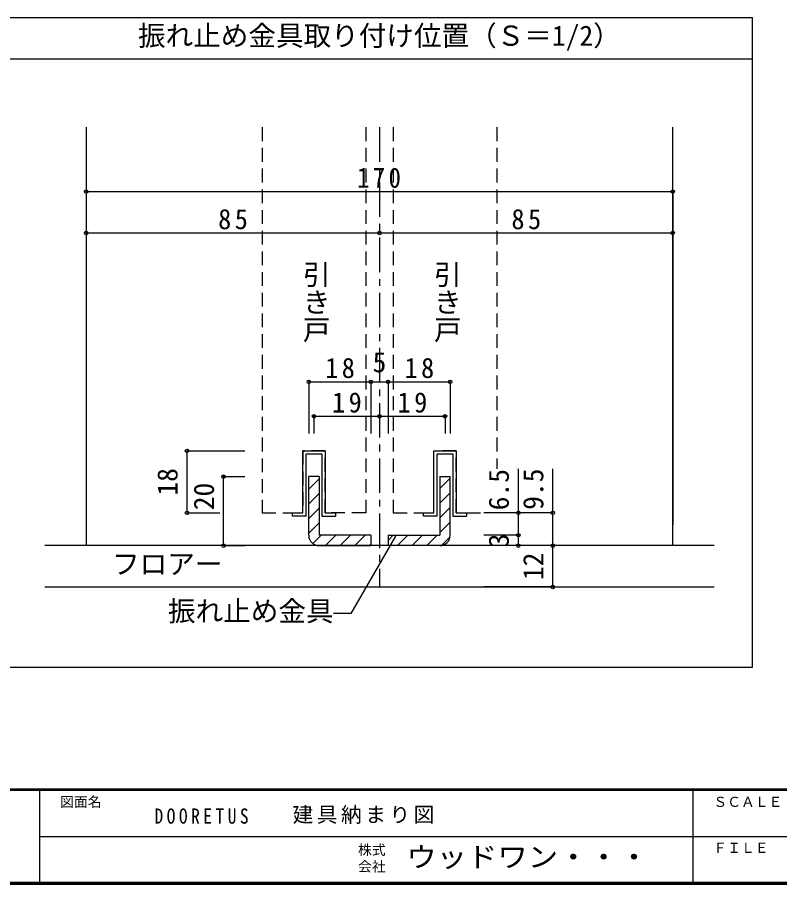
# Model space of a CAD drawing. Units: millimetres at full size, sheet at 1:5, with parts at other scales. Extents: x -973 to 977, y -718 to 696.
# Drawn here: x -14 to 538, y -701 to -72 of the extents above; entities that cross this region are included whole.
import ezdxf
from ezdxf.enums import TextEntityAlignment as Align

# ---------------------------------------------------------------- set-up
doc = ezdxf.new("R2010")
doc.units = ezdxf.units.MM
doc.header["$LTSCALE"] = 5
doc.header["$PDMODE"] = 32
doc.header["$PDSIZE"] = 2.5
doc.linetypes.add('CHAIN1', pattern=[8, 5, -1, 1, -1])
doc.linetypes.add('DASHED2', pattern=[3, 2, -1])
for name, color, linetype in [('0-A_文字', 3, 'Continuous'), ('1-1_通り芯', 4, 'CHAIN1'), ('1-3_仕上げ', 2, 'Continuous'), ('1-4_枠', 3, 'Continuous'), ('1-6_扉', 7, 'DASHED2'), ('1-7_金物', 7, 'Continuous'), ('1-A_文字', 7, 'Continuous'), ('1-B_寸法', 7, 'Continuous'), ('F-0_補助線', 7, 'Continuous'), ('F-1_枠', 6, 'Continuous'), ('F-A_文字', 7, 'Continuous')]:
    doc.layers.add(name, color=color, linetype=linetype)
doc.styles.add('@ＭＳ ゴシック', font='')
doc.styles.add('ＭＳ ゴシック', font='')
doc.styles.get('@ＭＳ ゴシック').set_extended_font_data('@MS Gothic')
doc.styles.get('ＭＳ ゴシック').set_extended_font_data('MS Gothic')

msp = doc.modelspace()

# ---------------------------------------------------------------- linework, layer by layer
at = {"layer": '0-A_文字'}
for p, q in [((-22.203, -72.116), (518.284, -72.116)), ((518.284, -543.141), (518.284, -72.116)), ((-22.203, -102.116), (518.284, -102.116)), ((-22.203, -543.141), (518.284, -543.141))]:
    msp.add_line(p, q, dxfattribs=at)
at = {"layer": '1-1_通り芯'}
for p, q in [((248.041, -151.808), (248.041, -485.059)), ((5.541, -485.059), (448.041, -485.059))]:
    msp.add_line(p, q, dxfattribs=at)
at = {"layer": '1-3_仕上げ'}
for p, q in [((490.541, -455.059), (5.541, -455.059)), ((5.541, -485.059), (490.541, -485.059))]:
    msp.add_line(p, q, dxfattribs=at)
at = {"layer": '1-4_枠'}
for p, q in [((35.541, -151.808), (35.541, -455.059)), ((460.541, -455.059), (460.541, -151.808))]:
    msp.add_line(p, q, dxfattribs=at)
at = {"layer": '1-6_扉'}
for p, q in [((163.041, -151.808), (163.041, -431.309)), ((238.041, -151.808), (238.041, -431.309)), ((258.041, -151.808), (258.041, -431.309)), ((333.041, -151.808), (333.041, -399.466)), ((192.415, -386.309), (192.415, -431.309)), ((208.666, -386.309), (192.415, -386.309)), ((287.415, -431.309), (287.415, -386.309)), ((303.666, -386.309), (289.915, -386.309)), ((303.666, -431.309), (303.666, -386.309)), ((163.041, -431.309), (192.415, -431.309)), ((258.041, -431.309), (287.415, -431.309)), ((303.666, -431.309), (310.541, -431.309)), ((311.164, -431.309), (323.664, -431.309))]:
    msp.add_line(p, q, dxfattribs=at)
msp.add_lwpolyline([(238.041, -431.309), (208.666, -431.309), (208.666, -386.309)], dxfattribs=at)
at = {"layer": '1-7_金物'}
for p, q in [((192.414, -431.309), (192.414, -386.309)), ((192.414, -386.309), (208.664, -386.309)), ((194.914, -433.809), (194.914, -388.809)), ((206.164, -388.809), (194.914, -388.809)), ((206.164, -388.809), (206.164, -433.809)), ((208.664, -386.309), (208.664, -431.309)), ((287.414, -431.309), (287.414, -386.309)), ((287.414, -386.309), (303.664, -386.309)), ((289.914, -433.809), (289.914, -388.809)), ((301.164, -388.809), (289.914, -388.809)), ((301.164, -388.809), (301.164, -433.809)), ((303.664, -386.309), (303.664, -431.309)), ((184.914, -431.309), (192.414, -431.309)), ((184.914, -433.809), (184.914, -431.309)), ((194.914, -433.809), (184.914, -433.809)), ((206.164, -433.809), (216.164, -433.809)), ((208.664, -431.309), (216.164, -431.309)), ((216.164, -431.309), (216.164, -433.809)), ((279.914, -431.309), (287.414, -431.309)), ((279.914, -433.809), (279.914, -431.309)), ((289.914, -433.809), (279.914, -433.809)), ((301.164, -433.809), (311.164, -433.809)), ((303.664, -431.309), (311.164, -431.309)), ((311.164, -431.309), (311.164, -433.809))]:
    msp.add_line(p, q, dxfattribs=at)
at = {"layer": '1-7_金物', "color": 3}
for p, q in [((204.289, -405.059), (196.789, -405.059)), ((196.789, -447.559), (196.789, -405.059)), ((204.289, -405.059), (204.289, -447.559)), ((291.789, -405.059), (299.289, -405.059)), ((291.789, -405.059), (291.789, -447.559)), ((299.289, -447.559), (299.289, -405.059)), ((241.789, -447.559), (204.289, -447.559)), ((241.789, -447.559), (241.789, -455.059)), ((254.289, -447.559), (254.289, -455.059)), ((254.289, -447.559), (291.789, -447.559)), ((204.289, -455.059), (241.789, -455.059)), ((291.789, -455.059), (254.289, -455.059))]:
    msp.add_line(p, q, dxfattribs=at)
at = {"layer": '1-7_金物', "color": 4}
for p, q in [((196.789, -414.172), (204.289, -406.672)), ((291.789, -413.765), (299.289, -406.265)), ((196.789, -424.779), (204.289, -417.279)), ((291.789, -424.372), (299.289, -416.872)), ((291.789, -434.978), (299.289, -427.478)), ((196.789, -435.385), (204.289, -427.885)), ((196.789, -445.992), (204.289, -438.492)), ((291.789, -445.585), (299.289, -438.085)), ((199.812, -453.576), (205.829, -447.559)), ((208.935, -455.059), (216.435, -447.559)), ((219.542, -455.059), (227.042, -447.559)), ((230.148, -455.059), (237.648, -447.559)), ((254.289, -451.265), (257.995, -447.559)), ((261.101, -455.059), (268.601, -447.559)), ((271.708, -455.059), (279.208, -447.559)), ((282.315, -455.059), (289.814, -447.559)), ((293.023, -454.957), (299.189, -448.791)), ((240.755, -455.059), (241.787, -454.027))]:
    msp.add_line(p, q, dxfattribs=at)
at = {"layer": '1-7_金物', "color": 3}
for centre, start, end in [((204.289, -447.559), 180, 270), ((291.789, -447.559), 270, 0)]:
    msp.add_arc(centre, 7.5, start, end, dxfattribs=at)
at = {"layer": '1-A_文字'}
for p, q in [((259.59, -448.322), (227.298, -504.253)), ((227.298, -504.253), (214.798, -504.253))]:
    msp.add_line(p, q, dxfattribs=at)
at = {"layer": '1-B_寸法', "color": 4}
for p, q in [((35.541, -198.421), (35.541, -213.421)), ((35.541, -198.421), (460.541, -198.421)), ((460.541, -198.421), (460.541, -440.059)), ((35.541, -228.421), (248.041, -228.421)), ((248.041, -228.421), (460.541, -228.421)), ((196.791, -336.309), (241.789, -336.309)), ((196.791, -336.309), (196.791, -373.809)), ((241.789, -336.309), (241.789, -373.809)), ((241.789, -336.309), (254.291, -336.309)), ((254.291, -336.309), (254.291, -373.809)), ((254.291, -336.309), (299.291, -336.309)), ((299.291, -336.309), (299.291, -373.809)), ((200.541, -361.309), (248.041, -361.309)), ((200.541, -361.309), (200.541, -373.809)), ((248.041, -361.309), (248.041, -373.809)), ((248.041, -361.309), (295.541, -361.309)), ((295.541, -361.309), (295.541, -373.809)), ((108.595, -431.309), (108.595, -386.309)), ((108.595, -386.309), (150.541, -386.309)), ((348.664, -447.559), (348.664, -399.466)), ((373.664, -455.059), (373.664, -399.466)), ((135.011, -455.059), (135.011, -405.059)), ((135.011, -405.059), (150.541, -405.059)), ((108.595, -431.309), (132.375, -431.309)), ((373.664, -431.309), (323.664, -431.309)), ((348.664, -447.559), (323.664, -447.559)), ((348.664, -455.059), (348.664, -447.559)), ((135.011, -455.059), (150.541, -455.059)), ((373.664, -455.059), (323.664, -455.059)), ((373.664, -485.059), (373.664, -455.059)), ((373.664, -485.059), (323.664, -485.059))]:
    msp.add_line(p, q, dxfattribs=at)
at = {"layer": '1-B_寸法'}
for p in [(35.541, -198.421), (460.541, -198.421), (35.541, -228.421), (248.041, -228.421), (460.541, -228.421), (196.791, -336.309), (241.789, -336.309), (254.291, -336.309), (299.291, -336.309), (200.541, -361.309), (248.041, -361.309), (295.541, -361.309), (108.595, -386.309), (135.011, -405.059), (108.595, -431.309), (348.664, -431.309), (373.664, -431.309), (348.664, -447.559), (135.011, -455.059), (348.664, -455.059), (373.664, -455.059), (373.664, -485.059)]:
    msp.add_point(p, dxfattribs=at)
at = {"layer": 'F-1_枠'}
for p, q in [((976.653, -631.667), (-973.347, -631.667)), ((976.653, -632.5), (-973.347, -632.5)), ((1.653, -632.5), (1.653, -699.167)), ((474.986, -632.5), (474.986, -699.167)), ((1.653, -665.833), (974.986, -665.834)), ((976.653, -699.167), (-973.347, -699.167)), ((976.653, -700), (-973.347, -700)), ((976.653, -700.833), (-973.347, -700.833))]:
    msp.add_line(p, q, dxfattribs=at)

# ---------------------------------------------------------------- texts
at = {"layer": '0-A_文字', "color": 7, "style": 'ＭＳ ゴシック'}
msp.add_text('振れ止め金具取り付け位置（Ｓ＝1/2）', height=14.66, dxfattribs=at).set_placement((73.041, -97.116), align=Align.BOTTOM_LEFT)
at = {"layer": '1-A_文字', "style": '@ＭＳ ゴシック'}
for p in [(190.541, -248.421), (285.541, -248.421)]:
    msp.add_text('引き戸', height=14.66, rotation=270, dxfattribs=at).set_placement(p, align=Align.BOTTOM_LEFT)
at = {"layer": '1-A_文字', "style": 'ＭＳ ゴシック'}
for s, p in [('フロアー', (54.291, -480.059)), ('振れ止め金具', (94.798, -514.253))]:
    msp.add_text(s, height=14.66, dxfattribs=at).set_placement(p, align=Align.BOTTOM_LEFT)
at = {"layer": '1-B_寸法', "style": 'ＭＳ ゴシック'}
msp.add_text('5', height=14.66, dxfattribs=at).set_placement((243.04, -333.809), align=Align.BOTTOM_LEFT)
for s, p in [('18', (106.095, -418.809)), ('6.5', (346.164, -429.466)), ('9.5', (371.164, -429.107)), ('20', (132.511, -429.434)), ('3', (346.164, -456.309)), ('12', (371.164, -480.059))]:
    msp.add_text(s, height=14.66, rotation=90, dxfattribs=at).set_placement(p, align=Align.BOTTOM_LEFT)
at = {"layer": '1-B_寸法', "char_height": 14.66, "attachment_point": 7, "style": 'ＭＳ ゴシック'}
for s, insert in [('\\T1.27;\\W0.9;170', (231.791, -195.921)), ('\\T1.27;\\W0.95;85', (131.166, -225.921)), ('\\T1.27;\\W0.95;85', (343.666, -225.921)), ('\\T1.27;\\W0.95;18', (208.665, -333.809)), ('\\T1.27;\\W0.95;18', (266.166, -333.809)), ('\\T1.27;\\W0.95;19', (213.666, -358.809)), ('\\T1.27;\\W0.95;19', (261.166, -358.809))]:
    msp.add_mtext(s, dxfattribs=dict(at, insert=insert))
at = {"layer": 'F-0_補助線', "char_height": 11, "attachment_point": 7, "style": 'ＭＳ ゴシック'}
for s, insert in [('\\T1.39;\\W0.85;DOORETUS', (84.986, -656.798)), ('\\T1.17;建具納まり図', (185.035, -656.798))]:
    msp.add_mtext(s, dxfattribs=dict(at, insert=insert))
at = {"layer": 'F-A_文字', "style": 'ＭＳ ゴシック'}
for s, p in [('図面名', (16.653, -646.667)), ('ＳＣＡＬＥ', (489.986, -646.667)), ('株式', (232.486, -681.5)), ('ＦＩＬＥ', (489.986, -680)), ('会社', (232.486, -693.5))]:
    msp.add_text(s, height=7.331, dxfattribs=at).set_placement(p, align=Align.BOTTOM_LEFT)
at = {"layer": 'F-A_文字', "style": 'ＭＳ ゴシック', "width": 1.1}
msp.add_text('ウッドワン・・・', height=14.66, dxfattribs=at).set_placement((267.486, -692.5), align=Align.BOTTOM_LEFT)

doc.saveas('drawing.dxf')
